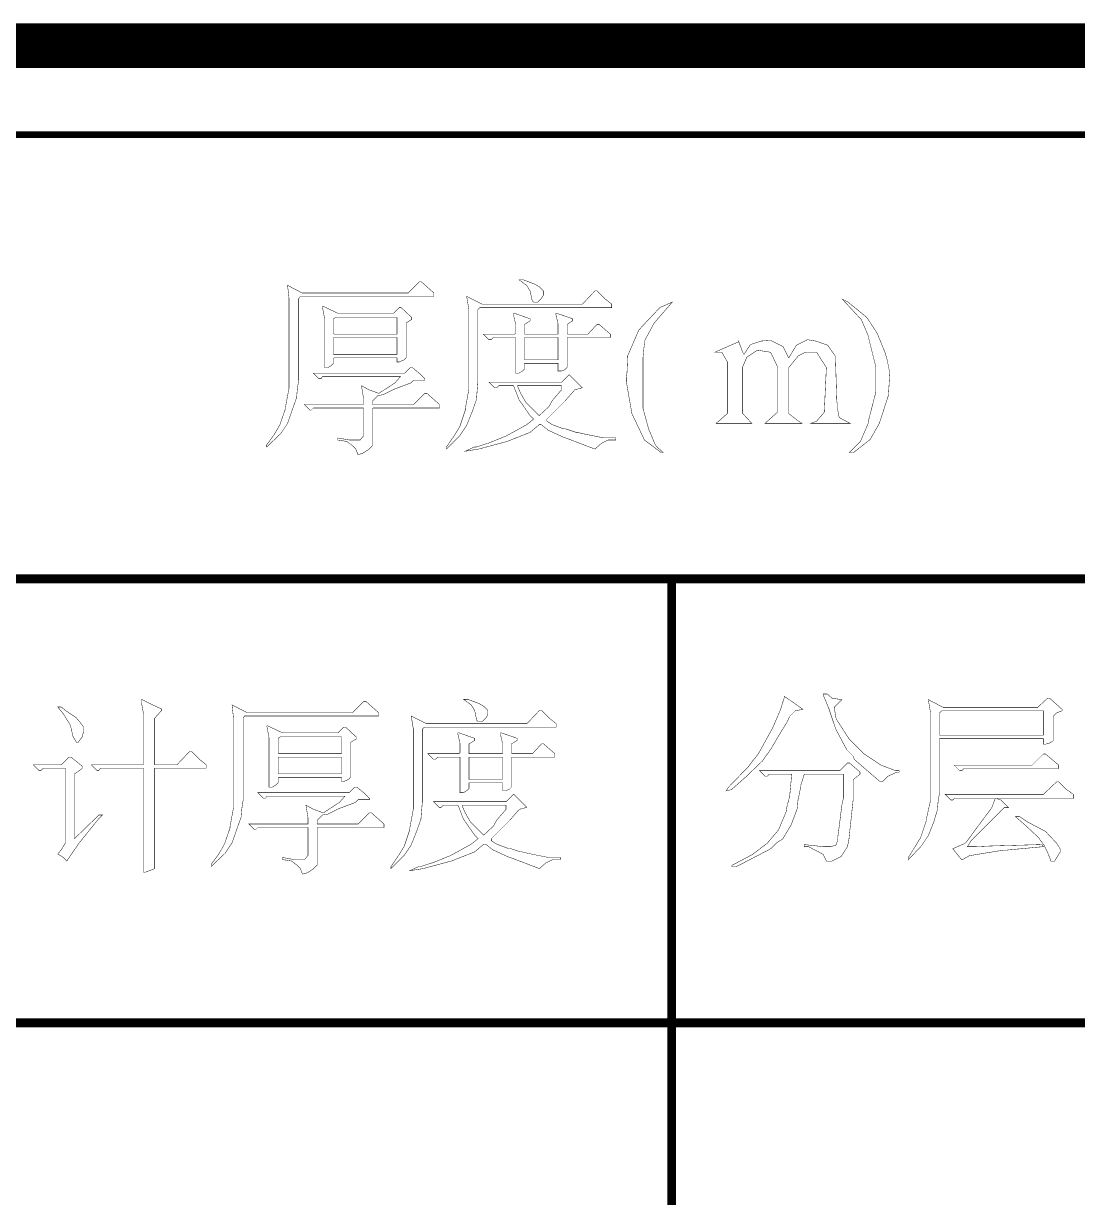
# Model space of a CAD drawing. Extents: x 94 to 452, y -72 to 1042.
# Drawn here: x 151.64 to 175.36, y 991.08 to 1017.51 of the extents above; entities that cross this region are included whole.
import ezdxf

# ---------------------------------------------------------------- set-up
doc = ezdxf.new("R2010")
doc.units = 0
doc.header["$MEASUREMENT"] = 0
doc.layers.add('TREE_LAYER', color=7, linetype='Continuous')

msp = doc.modelspace()

# ---------------------------------------------------------------- linework, layer by layer
at = {"layer": 'TREE_LAYER'}
for points, const_width, elevation in [([(94.22612, 93.001716), (94.22612, 848.485862), (94.22612, 908.832322), (94.22612, 995.005583), (94.22612, 1005.005583), (94.22612, 1017.005583), (126.22612, 1017.005583), (146.22612, 1017.005583), (186.22612, 1017.005583), (191.22612, 1017.005583), (206.22612, 1017.005583), (211.22612, 1017.005583), (221.22612, 1017.005583), (399.22612, 1017.005583), (409.22612, 1017.005583), (451.22612, 1017.005583), (451.22612, 995.005583), (451.22612, 11.113007)], 1, 2891.008799), ([(399.22612, 1015.005583), (221.22612, 1015.005583), (221.22612, 1015.005583), (211.22612, 1015.005583), (211.22612, 1015.005583), (206.22612, 1015.005583), (206.22612, 1015.005583), (191.22612, 1015.005583), (191.22612, 1015.005583), (186.22612, 1015.005583), (186.22612, 1015.005583), (146.22612, 1015.005583), (146.22612, 1015.005583), (126.22612, 1015.005583), (126.22612, 1015.005583), (96.22612, 1015.005583), (96.22612, 1015.005583), (96.22612, 1005.005583), (96.22612, 1005.005583), (96.22612, 995.005583), (96.22612, 995.005583), (96.22612, 908.832322), (96.22612, 908.832322), (96.22612, 848.485862)], 0.15, 2875.008799), ([(160.593686, 1011.68877), (160.546627, 1011.68877), (160.295647, 1011.437789), (157.911333, 1011.437789), (157.581921, 1011.610338), (157.613294, 1011.327986), (157.613294, 1009.28877), (157.534862, 1008.86524), (157.534862, 1008.833868), (157.409372, 1008.473084), (157.283882, 1008.253476), (157.111333, 1008.018182), (157.111333, 1007.971123), (157.425058, 1008.269162), (157.581921, 1008.504456), (157.691725, 1008.818182), (157.785843, 1009.084848), (157.801529, 1009.273084), (157.832901, 1009.477005), (157.832901, 1011.312299), (157.864274, 1011.359358), (160.876039, 1011.359358), (160.876039, 1011.437789), (160.593686, 1011.68877), (160.593686, 1011.68877)], 0.01, 9), ([(164.546627, 1011.484848), (164.499568, 1011.484848), (164.217215, 1011.186809), (161.958392, 1011.186809), (161.613294, 1011.359358), (161.660352, 1011.077005), (161.660352, 1009.257397), (161.581921, 1008.833868), (161.581921, 1008.802495), (161.456431, 1008.426025), (161.330941, 1008.222103), (161.158392, 1007.971123), (161.158392, 1007.924064), (161.456431, 1008.222103), (161.613294, 1008.457397), (161.738784, 1008.771123), (161.832901, 1009.037789), (161.848588, 1009.241711), (161.864274, 1009.429946), (161.864274, 1011.061319), (161.911333, 1011.108378), (164.876039, 1011.108378), (164.876039, 1011.186809), (164.719176, 1011.312299), (164.546627, 1011.484848), (164.546627, 1011.484848)], 0.01, 9), ([(162.883882, 1011.735829), (162.789764, 1011.735829), (162.962313, 1011.610338), (163.040745, 1011.484848), (163.087803, 1011.26524), (163.119176, 1011.233868), (163.213294, 1011.233868), (163.291725, 1011.312299), (163.338784, 1011.390731), (163.338784, 1011.484848), (163.244666, 1011.578966), (163.134862, 1011.641711), (162.883882, 1011.735829), (162.883882, 1011.735829)], 0.01, 9), ([(166.240745, 1011.233868), (165.958392, 1011.108378), (165.487803, 1010.606417), (165.236823, 1010.026025), (165.221137, 1009.649554), (165.20545, 1009.524064), (165.20545, 1009.445633), (165.330941, 1008.724064), (165.613294, 1008.127986), (165.989764, 1007.845633), (166.036823, 1007.845633), (165.864274, 1008.002495), (165.707411, 1008.378966), (165.581921, 1008.833868), (165.581921, 1009.994652), (165.613294, 1010.308378), (165.613294, 1010.355437), (165.832901, 1010.76328), (166.240745, 1011.233868), (166.240745, 1011.233868)], 0.01, 9), ([(170.193686, 1011.233868), (170.068196, 1011.296613), (170.491725, 1010.841711), (170.648588, 1010.480927), (170.648588, 1010.46524), (170.821137, 1009.775044), (170.821137, 1009.210338), (170.648588, 1008.535829), (170.648588, 1008.504456), (170.476039, 1008.096613), (170.225058, 1007.845633), (170.319176, 1007.845633), (170.695647, 1008.143672), (170.899568, 1008.504456), (171.10349, 1009.131907), (171.134862, 1009.633868), (171.072117, 1009.947593), (171.025058, 1010.104456), (170.852509, 1010.527986), (170.617215, 1010.88877), (170.193686, 1011.233868), (170.193686, 1011.233868)], 0.01, 9), ([(158.381921, 1011.13975), (158.366235, 1011.13975), (158.366235, 1011.124064), (158.413294, 1010.873084), (158.413294, 1009.759358), (158.491725, 1009.759358), (158.570156, 1009.806417), (158.617215, 1009.853476), (158.617215, 1009.96328), (158.632901, 1009.978966), (160.044666, 1009.978966), (160.044666, 1009.884848), (160.091725, 1009.884848), (160.201529, 1009.931907), (160.248588, 1009.978966), (160.248588, 1010.76328), (160.374078, 1010.841711), (160.374078, 1010.88877), (160.138784, 1011.108378), (160.091725, 1011.108378), (159.966235, 1010.982888), (158.711333, 1010.982888), (158.381921, 1011.13975), (158.381921, 1011.13975)], 0.01, 9), ([(162.67996, 1010.982888), (162.664274, 1010.982888), (162.664274, 1010.951515), (162.711333, 1010.747593), (162.711333, 1010.527986), (162.695647, 1010.512299), (161.989764, 1010.512299), (162.115254, 1010.386809), (162.162313, 1010.386809), (162.209372, 1010.433868), (162.695647, 1010.433868), (162.711333, 1010.433868), (162.711333, 1009.633868), (162.789764, 1009.633868), (162.868196, 1009.680927), (162.915254, 1009.727986), (162.915254, 1009.837789), (162.915254, 1009.853476), (163.668196, 1009.853476), (163.668196, 1009.837789), (163.668196, 1009.680927), (163.746627, 1009.680927), (163.825058, 1009.712299), (163.872117, 1009.759358), (163.872117, 1010.433868), (163.887803, 1010.433868), (164.844666, 1010.433868), (164.844666, 1010.512299), (164.593686, 1010.731907), (164.546627, 1010.731907), (164.342705, 1010.512299), (163.887803, 1010.512299), (163.872117, 1010.527986), (163.872117, 1010.731907), (163.997607, 1010.810338), (163.997607, 1010.857397), (163.636823, 1010.982888), (163.621137, 1010.982888), (163.621137, 1010.951515), (163.668196, 1010.747593), (163.668196, 1010.527986), (163.668196, 1010.512299), (162.915254, 1010.512299), (162.915254, 1010.527986), (162.915254, 1010.731907), (163.040745, 1010.810338), (163.040745, 1010.857397), (162.67996, 1010.982888), (162.67996, 1010.982888)], 0.01, 9), ([(158.664274, 1010.88877), (158.664274, 1010.88877), (160.044666, 1010.88877), (160.044666, 1010.88877), (160.044666, 1010.527986), (160.044666, 1010.512299), (158.632901, 1010.512299), (158.617215, 1010.527986), (158.617215, 1010.857397), (158.664274, 1010.88877), (158.664274, 1010.88877)], 0.01, 9), ([(158.617215, 1010.433868), (158.632901, 1010.433868), (160.044666, 1010.433868), (160.044666, 1010.433868), (160.044666, 1010.057397), (160.044666, 1010.057397), (158.632901, 1010.057397), (158.617215, 1010.057397), (158.617215, 1010.433868), (158.617215, 1010.433868)], 0.01, 9), ([(162.915254, 1010.433868), (162.915254, 1010.433868), (163.668196, 1010.433868), (163.668196, 1010.433868), (163.668196, 1009.931907), (163.668196, 1009.931907), (162.915254, 1009.931907), (162.915254, 1009.931907), (162.915254, 1010.433868), (162.915254, 1010.433868)], 0.01, 9), ([(167.730941, 1010.33975), (167.197607, 1010.104456), (167.35447, 1010.104456), (167.47996, 1009.884848), (167.47996, 1008.724064), (167.22898, 1008.504456), (168.02898, 1008.504456), (167.825058, 1008.724064), (167.825058, 1009.775044), (167.919176, 1009.994652), (168.15447, 1010.151515), (168.452509, 1010.104456), (168.609372, 1009.775044), (168.609372, 1008.755437), (168.327019, 1008.504456), (169.158392, 1008.504456), (169.07996, 1008.551515), (168.860352, 1008.724064), (168.860352, 1009.759358), (169.07996, 1010.026025), (169.236823, 1010.104456), (169.487803, 1010.104456), (169.707411, 1009.759358), (169.660352, 1008.755437), (169.487803, 1008.551515), (169.362313, 1008.504456), (170.240745, 1008.504456), (170.00545, 1008.629946), (169.989764, 1008.661319), (169.958392, 1008.833868), (169.958392, 1008.975044), (169.942705, 1008.975044), (169.911333, 1010.010338), (169.738784, 1010.261319), (169.472117, 1010.355437), (169.283882, 1010.386809), (169.032901, 1010.261319), (168.860352, 1009.978966), (168.734862, 1010.229946), (168.452509, 1010.371123), (168.232901, 1010.355437), (167.997607, 1010.277005), (167.856431, 1010.057397), (167.825058, 1010.104456), (167.730941, 1010.355437), (167.730941, 1010.33975)], 0.01, 9), ([(160.389764, 1009.759358), (160.342705, 1009.759358), (160.217215, 1009.633868), (158.162313, 1009.633868), (158.287803, 1009.508378), (158.334862, 1009.508378), (158.366235, 1009.555437), (160.123098, 1009.555437), (160.123098, 1009.555437), (159.997607, 1009.41426), (159.636823, 1009.178966), (159.417215, 1009.257397), (159.244666, 1009.351515), (159.291725, 1009.069162), (159.291725, 1008.927986), (159.291725, 1008.927986), (157.958392, 1008.927986), (158.083882, 1008.802495), (158.115254, 1008.802495), (158.162313, 1008.849554), (159.291725, 1008.849554), (159.291725, 1008.833868), (159.291725, 1008.222103), (159.213294, 1008.127986), (158.977999, 1008.127986), (158.711333, 1008.175044), (158.711333, 1008.127986), (158.915254, 1008.096613), (159.040745, 1008.002495), (159.119176, 1007.924064), (159.166235, 1007.798574), (159.276039, 1007.829946), (159.417215, 1007.924064), (159.495647, 1008.002495), (159.495647, 1008.833868), (159.511333, 1008.849554), (161.001529, 1008.849554), (161.001529, 1008.927986), (160.719176, 1009.178966), (160.672117, 1009.178966), (160.421137, 1008.927986), (159.511333, 1008.927986), (159.495647, 1008.927986), (159.495647, 1009.006417), (159.621137, 1009.131907), (159.730941, 1009.147593), (159.981921, 1009.273084), (160.358392, 1009.41426), (160.374078, 1009.429946), (160.421137, 1009.477005), (160.672117, 1009.477005), (160.672117, 1009.508378), (160.562313, 1009.618182), (160.389764, 1009.759358), (160.389764, 1009.759358)], 0.01, 9), ([(163.919176, 1009.602495), (163.746627, 1009.429946), (162.115254, 1009.429946), (162.240745, 1009.304456), (162.287803, 1009.304456), (162.334862, 1009.351515), (162.664274, 1009.351515), (162.67996, 1009.320142), (162.789764, 1009.037789), (163.040745, 1008.677005), (163.119176, 1008.598574), (162.962313, 1008.473084), (162.507411, 1008.222103), (162.083882, 1008.049554), (162.068196, 1008.049554), (161.832901, 1007.971123), (161.785843, 1007.971123), (161.581921, 1007.877005), (161.87996, 1007.924064), (162.523098, 1008.096613), (163.040745, 1008.300535), (163.244666, 1008.473084), (163.291725, 1008.473084), (163.448588, 1008.347593), (163.825058, 1008.175044), (163.840745, 1008.175044), (164.499568, 1007.924064), (164.499568, 1007.924064), (164.640745, 1008.049554), (164.797607, 1008.127986), (164.970156, 1008.127986), (164.970156, 1008.175044), (164.70349, 1008.175044), (164.232901, 1008.269162), (164.107411, 1008.300535), (164.076039, 1008.300535), (163.840745, 1008.378966), (163.793686, 1008.378966), (163.542705, 1008.473084), (163.417215, 1008.551515), (163.417215, 1008.598574), (163.825058, 1009.006417), (164.044666, 1009.257397), (164.217215, 1009.304456), (163.919176, 1009.602495), (163.919176, 1009.602495)], 0.01, 9), ([(162.758392, 1009.335829), (162.758392, 1009.351515), (163.746627, 1009.351515), (163.746627, 1009.257397), (163.542705, 1009.022103), (163.464274, 1008.880927), (163.244666, 1008.677005), (162.946627, 1008.975044), (162.836823, 1009.16328), (162.758392, 1009.335829), (162.758392, 1009.335829)], 0.01, 9), ([(146.22612, 1005.005583), (166.22612, 1005.005583)], 0.2, 20), ([(166.22612, 1005.005583), (186.22612, 1005.005583)], 0.2, 20), ([(166.22612, 1005.005583), (166.22612, 995.005583)], 0.2, 10), ([(154.293632, 1002.291461), (154.293632, 1002.291461), (154.293632, 1002.21303), (154.340691, 1001.962049), (154.340691, 1000.832638), (154.325004, 1000.816951), (153.16422, 1000.816951), (153.28971, 1000.691461), (153.336769, 1000.691461), (153.368142, 1000.73852), (154.325004, 1000.73852), (154.340691, 1000.73852), (154.340691, 998.401265), (154.387749, 998.401265), (154.51324, 998.448324), (154.591671, 998.479696), (154.591671, 1000.73852), (154.591671, 1000.73852), (155.752455, 1000.73852), (155.752455, 1000.816951), (155.595593, 1000.942442), (155.423044, 1001.114991), (155.375985, 1001.114991), (155.093632, 1000.816951), (154.591671, 1000.816951), (154.591671, 1000.832638), (154.591671, 1001.867932), (154.748534, 1002.040481), (154.748534, 1002.071853), (154.544612, 1002.165971), (154.293632, 1002.291461), (154.293632, 1002.291461)], 0.01, 10), ([(159.344612, 1002.244402), (159.297553, 1002.244402), (159.046573, 1001.993422), (156.662259, 1001.993422), (156.332847, 1002.165971), (156.36422, 1001.883618), (156.36422, 999.844402), (156.285789, 999.420873), (156.285789, 999.3895), (156.160298, 999.028716), (156.034808, 998.809108), (155.862259, 998.573814), (155.862259, 998.526755), (156.175985, 998.824794), (156.332847, 999.060089), (156.442651, 999.373814), (156.536769, 999.640481), (156.552455, 999.828716), (156.583828, 1000.032638), (156.583828, 1001.867932), (156.6152, 1001.914991), (159.626965, 1001.914991), (159.626965, 1001.993422), (159.344612, 1002.244402), (159.344612, 1002.244402)], 0.01, 10), ([(161.634808, 1002.291461), (161.540691, 1002.291461), (161.71324, 1002.165971), (161.791671, 1002.040481), (161.83873, 1001.820873), (161.870102, 1001.7895), (161.96422, 1001.7895), (162.042651, 1001.867932), (162.08971, 1001.946363), (162.08971, 1002.040481), (161.995593, 1002.134598), (161.885789, 1002.197344), (161.634808, 1002.291461), (161.634808, 1002.291461)], 0.01, 10), ([(168.75542, 1002.362487), (168.75542, 1002.362487), (168.75542, 1002.315428), (168.676989, 1002.064448), (168.50444, 1001.656605), (168.175028, 1001.060526), (168.049538, 1000.903664), (167.95542, 1000.778173), (167.500518, 1000.307585), (167.45346, 1000.229154), (167.57895, 1000.260526), (167.610322, 1000.291899), (167.892675, 1000.542879), (168.269146, 1000.903664), (168.457381, 1001.17033), (168.661303, 1001.515428), (168.833852, 1001.797781), (168.880911, 1001.907585), (169.006401, 1002.033075), (169.17895, 1002.064448), (169.006401, 1002.189938), (168.75542, 1002.362487), (168.75542, 1002.362487)], 0.01, 11), ([(169.727969, 1002.409546), (169.633852, 1002.409546), (169.633852, 1002.39386), (169.759342, 1002.09582), (169.916205, 1001.625232), (170.167185, 1001.154644), (170.308362, 1001.013468), (170.339734, 1000.935036), (170.920126, 1000.433075), (170.967185, 1000.433075), (171.092675, 1000.558566), (171.124048, 1000.574252), (171.296597, 1000.652683), (171.343656, 1000.652683), (171.343656, 1000.684056), (171.265224, 1000.684056), (170.935812, 1000.809546), (170.559342, 1001.060526), (170.214244, 1001.405624), (169.931891, 1001.84484), (169.916205, 1001.907585), (169.884832, 1002.111507), (170.057381, 1002.284056), (169.837773, 1002.315428), (169.727969, 1002.409546), (169.727969, 1002.409546)], 0.01, 11), ([(174.731891, 1002.315428), (174.684832, 1002.315428), (174.465224, 1002.111507), (172.331891, 1002.111507), (172.002479, 1002.284056), (172.049538, 1002.001703), (172.049538, 1000.009546), (171.95542, 999.586017), (171.95542, 999.554644), (171.82993, 999.178173), (171.70444, 998.974252), (171.547577, 998.723271), (171.547577, 998.676213), (171.845616, 998.989938), (172.002479, 999.225232), (172.127969, 999.538958), (172.206401, 999.805624), (172.222087, 999.99386), (172.25346, 1000.182095), (172.25346, 1001.389938), (172.25346, 1001.405624), (174.590714, 1001.405624), (174.590714, 1001.389938), (174.590714, 1001.280134), (174.637773, 1001.280134), (174.747577, 1001.311507), (174.810322, 1001.358566), (174.810322, 1001.907585), (174.888754, 1001.986017), (175.014244, 1002.033075), (175.014244, 1002.064448), (174.731891, 1002.315428), (174.731891, 1002.315428)], 0.01, 11), ([(152.48971, 1002.118912), (152.411279, 1002.118912), (152.536769, 1001.962049), (152.693632, 1001.711069), (152.756377, 1001.444402), (152.834808, 1001.318912), (152.866181, 1001.318912), (152.960298, 1001.444402), (152.991671, 1001.569893), (152.991671, 1001.66401), (152.91324, 1001.773814), (152.819122, 1001.883618), (152.583828, 1002.040481), (152.48971, 1002.118912), (152.48971, 1002.118912)], 0.01, 10), ([(163.297553, 1002.040481), (163.250495, 1002.040481), (162.968142, 1001.742442), (160.709318, 1001.742442), (160.36422, 1001.914991), (160.411279, 1001.632638), (160.411279, 999.81303), (160.332847, 999.3895), (160.332847, 999.358128), (160.207357, 998.981657), (160.081867, 998.777736), (159.909318, 998.526755), (159.909318, 998.479696), (160.207357, 998.777736), (160.36422, 999.01303), (160.48971, 999.326755), (160.583828, 999.593422), (160.599514, 999.797344), (160.6152, 999.985579), (160.6152, 1001.616951), (160.662259, 1001.66401), (163.626965, 1001.66401), (163.626965, 1001.742442), (163.470102, 1001.867932), (163.297553, 1002.040481), (163.297553, 1002.040481)], 0.01, 10), ([(172.284832, 1002.017389), (172.300518, 1002.033075), (174.590714, 1002.033075), (174.590714, 1002.017389), (174.590714, 1001.484056), (174.590714, 1001.484056), (172.25346, 1001.484056), (172.25346, 1001.484056), (172.25346, 1001.986017), (172.284832, 1002.017389), (172.284832, 1002.017389)], 0.01, 11), ([(157.132847, 1001.695383), (157.117161, 1001.695383), (157.117161, 1001.679696), (157.16422, 1001.428716), (157.16422, 1000.314991), (157.242651, 1000.314991), (157.321083, 1000.362049), (157.368142, 1000.409108), (157.368142, 1000.518912), (157.383828, 1000.534598), (158.795593, 1000.534598), (158.795593, 1000.440481), (158.842651, 1000.440481), (158.952455, 1000.48754), (158.999514, 1000.534598), (158.999514, 1001.318912), (159.125004, 1001.397344), (159.125004, 1001.444402), (158.88971, 1001.66401), (158.842651, 1001.66401), (158.717161, 1001.53852), (157.462259, 1001.53852), (157.132847, 1001.695383), (157.132847, 1001.695383)], 0.01, 10), ([(157.4152, 1001.444402), (157.4152, 1001.444402), (158.795593, 1001.444402), (158.795593, 1001.444402), (158.795593, 1001.083618), (158.795593, 1001.067932), (157.383828, 1001.067932), (157.368142, 1001.083618), (157.368142, 1001.41303), (157.4152, 1001.444402), (157.4152, 1001.444402)], 0.01, 10), ([(161.430887, 1001.53852), (161.4152, 1001.53852), (161.4152, 1001.507147), (161.462259, 1001.303226), (161.462259, 1001.083618), (161.446573, 1001.067932), (160.740691, 1001.067932), (160.866181, 1000.942442), (160.91324, 1000.942442), (160.960298, 1000.9895), (161.446573, 1000.9895), (161.462259, 1000.9895), (161.462259, 1000.1895), (161.540691, 1000.1895), (161.619122, 1000.236559), (161.666181, 1000.283618), (161.666181, 1000.393422), (161.666181, 1000.409108), (162.419122, 1000.409108), (162.419122, 1000.393422), (162.419122, 1000.236559), (162.497553, 1000.236559), (162.575985, 1000.267932), (162.623044, 1000.314991), (162.623044, 1000.9895), (162.63873, 1000.9895), (163.595593, 1000.9895), (163.595593, 1001.067932), (163.344612, 1001.28754), (163.297553, 1001.28754), (163.093632, 1001.067932), (162.63873, 1001.067932), (162.623044, 1001.083618), (162.623044, 1001.28754), (162.748534, 1001.365971), (162.748534, 1001.41303), (162.387749, 1001.53852), (162.372063, 1001.53852), (162.372063, 1001.507147), (162.419122, 1001.303226), (162.419122, 1001.083618), (162.419122, 1001.067932), (161.666181, 1001.067932), (161.666181, 1001.083618), (161.666181, 1001.28754), (161.791671, 1001.365971), (161.791671, 1001.41303), (161.430887, 1001.53852), (161.430887, 1001.53852)], 0.01, 10), ([(152.709318, 1000.9895), (152.662259, 1000.9895), (152.48971, 1000.816951), (151.862259, 1000.816951), (151.987749, 1000.691461), (152.034808, 1000.691461), (152.081867, 1000.73852), (152.568142, 1000.73852), (152.583828, 1000.73852), (152.583828, 999.060089), (152.48971, 998.903226), (152.411279, 998.809108), (152.536769, 998.730677), (152.6152, 998.652245), (152.881867, 999.044402), (153.336769, 999.609108), (153.4152, 999.68754), (153.336769, 999.68754), (152.787749, 999.154206), (152.787749, 999.154206), (152.787749, 1000.61303), (152.944612, 1000.722834), (152.960298, 1000.73852), (152.960298, 1000.785579), (152.709318, 1000.9895), (152.709318, 1000.9895)], 0.01, 10), ([(157.368142, 1000.9895), (157.383828, 1000.9895), (158.795593, 1000.9895), (158.795593, 1000.9895), (158.795593, 1000.61303), (158.795593, 1000.61303), (157.383828, 1000.61303), (157.368142, 1000.61303), (157.368142, 1000.9895), (157.368142, 1000.9895)], 0.01, 10), ([(161.666181, 1000.9895), (161.666181, 1000.9895), (162.419122, 1000.9895), (162.419122, 1000.9895), (162.419122, 1000.48754), (162.419122, 1000.48754), (161.666181, 1000.48754), (161.666181, 1000.48754), (161.666181, 1000.9895), (161.666181, 1000.9895)], 0.01, 10), ([(174.637773, 1001.060526), (174.590714, 1001.060526), (174.339734, 1000.809546), (172.582871, 1000.809546), (172.708362, 1000.684056), (172.75542, 1000.684056), (172.802479, 1000.731115), (174.935812, 1000.731115), (174.935812, 1000.809546), (174.637773, 1001.060526), (174.637773, 1001.060526)], 0.01, 11), ([(170.22993, 1000.856605), (170.182871, 1000.856605), (170.010322, 1000.684056), (168.206401, 1000.684056), (168.331891, 1000.558566), (168.37895, 1000.558566), (168.426009, 1000.605624), (168.912283, 1000.605624), (168.927969, 1000.605624), (168.880911, 1000.103664), (168.818165, 999.86837), (168.802479, 999.758566), (168.62993, 999.350722), (168.37895, 999.052683), (168.049538, 998.801703), (167.845616, 998.691899), (167.57895, 998.550722), (167.57895, 998.51935), (167.673067, 998.51935), (168.457381, 998.927193), (168.598558, 999.06837), (168.724048, 999.146801), (168.912283, 999.460526), (168.990714, 999.664448), (169.05346, 999.836997), (169.069146, 1000.025232), (169.131891, 1000.323271), (169.131891, 1000.354644), (169.194636, 1000.558566), (169.210322, 1000.605624), (170.088754, 1000.605624), (170.088754, 1000.605624), (170.088754, 1000.056605), (170.057381, 999.915428), (170.010322, 999.538958), (169.963263, 999.178173), (169.963263, 999.131115), (169.931891, 999.021311), (169.916205, 999.005624), (169.806401, 998.974252), (169.633852, 998.974252), (169.210322, 999.021311), (169.210322, 998.974252), (169.30444, 998.974252), (169.633852, 998.801703), (169.712283, 998.64484), (169.822087, 998.64484), (170.041695, 998.754644), (170.182871, 998.974252), (170.214244, 999.131115), (170.261303, 999.57033), (170.308362, 1000.009546), (170.308362, 1000.480134), (170.465224, 1000.605624), (170.465224, 1000.652683), (170.22993, 1000.856605), (170.22993, 1000.856605)], 0.01, 11), ([(174.935812, 1000.433075), (174.888754, 1000.433075), (174.590714, 1000.150722), (172.37895, 1000.150722), (172.50444, 1000.025232), (172.551499, 1000.025232), (172.582871, 1000.056605), (173.508362, 1000.056605), (173.508362, 1000.056605), (173.42993, 999.852683), (172.849538, 999.06837), (172.802479, 999.036997), (172.551499, 998.927193), (172.75542, 998.676213), (172.927969, 998.77033), (173.30444, 998.833075), (173.696597, 998.89582), (173.759342, 998.89582), (174.590714, 998.974252), (174.559342, 999.021311), (173.445616, 998.989938), (173.42993, 998.989938), (173.069146, 998.974252), (173.069146, 998.974252), (172.896597, 998.974252), (172.880911, 998.974252), (172.959342, 999.099742), (173.712283, 999.852683), (173.806401, 999.852683), (173.633852, 1000.025232), (173.539734, 1000.056605), (173.539734, 1000.056605), (173.539734, 1000.056605), (175.265224, 1000.056605), (175.265224, 1000.150722), (175.092675, 1000.276213), (174.935812, 1000.433075), (174.935812, 1000.433075)], 0.01, 11), ([(159.140691, 1000.314991), (159.093632, 1000.314991), (158.968142, 1000.1895), (156.91324, 1000.1895), (157.03873, 1000.06401), (157.085789, 1000.06401), (157.117161, 1000.111069), (158.874024, 1000.111069), (158.874024, 1000.111069), (158.748534, 999.969893), (158.387749, 999.734598), (158.168142, 999.81303), (157.995593, 999.907147), (158.042651, 999.624794), (158.042651, 999.483618), (158.042651, 999.483618), (156.709318, 999.483618), (156.834808, 999.358128), (156.866181, 999.358128), (156.91324, 999.405187), (158.042651, 999.405187), (158.042651, 999.3895), (158.042651, 998.777736), (157.96422, 998.683618), (157.728926, 998.683618), (157.462259, 998.730677), (157.462259, 998.683618), (157.666181, 998.652245), (157.791671, 998.558128), (157.870102, 998.479696), (157.917161, 998.354206), (158.026965, 998.385579), (158.168142, 998.479696), (158.246573, 998.558128), (158.246573, 999.3895), (158.262259, 999.405187), (159.752455, 999.405187), (159.752455, 999.483618), (159.470102, 999.734598), (159.423044, 999.734598), (159.172063, 999.483618), (158.262259, 999.483618), (158.246573, 999.483618), (158.246573, 999.562049), (158.372063, 999.68754), (158.481867, 999.703226), (158.732847, 999.828716), (159.109318, 999.969893), (159.125004, 999.985579), (159.172063, 1000.032638), (159.423044, 1000.032638), (159.423044, 1000.06401), (159.31324, 1000.173814), (159.140691, 1000.314991), (159.140691, 1000.314991)], 0.01, 10), ([(162.670102, 1000.158128), (162.497553, 999.985579), (160.866181, 999.985579), (160.991671, 999.860089), (161.03873, 999.860089), (161.085789, 999.907147), (161.4152, 999.907147), (161.430887, 999.875775), (161.540691, 999.593422), (161.791671, 999.232638), (161.870102, 999.154206), (161.71324, 999.028716), (161.258338, 998.777736), (160.834808, 998.605187), (160.819122, 998.605187), (160.583828, 998.526755), (160.536769, 998.526755), (160.332847, 998.432638), (160.630887, 998.479696), (161.274024, 998.652245), (161.791671, 998.856167), (161.995593, 999.028716), (162.042651, 999.028716), (162.199514, 998.903226), (162.575985, 998.730677), (162.591671, 998.730677), (163.250495, 998.479696), (163.250495, 998.479696), (163.391671, 998.605187), (163.548534, 998.683618), (163.721083, 998.683618), (163.721083, 998.730677), (163.454416, 998.730677), (162.983828, 998.824794), (162.858338, 998.856167), (162.826965, 998.856167), (162.591671, 998.934598), (162.544612, 998.934598), (162.293632, 999.028716), (162.168142, 999.107147), (162.168142, 999.154206), (162.575985, 999.562049), (162.795593, 999.81303), (162.968142, 999.860089), (162.670102, 1000.158128), (162.670102, 1000.158128)], 0.01, 10), ([(161.509318, 999.891461), (161.509318, 999.907147), (162.497553, 999.907147), (162.497553, 999.81303), (162.293632, 999.577736), (162.2152, 999.436559), (161.995593, 999.232638), (161.697553, 999.530677), (161.587749, 999.718912), (161.509318, 999.891461), (161.509318, 999.891461)], 0.01, 10), ([(174.057381, 999.648762), (173.963263, 999.648762), (174.214244, 999.429154), (174.480911, 999.178173), (174.606401, 999.005624), (174.684832, 998.848762), (174.763263, 998.64484), (174.841695, 998.64484), (174.967185, 998.848762), (174.967185, 998.927193), (174.888754, 999.052683), (174.637773, 999.31935), (174.245616, 999.523271), (174.057381, 999.648762), (174.057381, 999.648762)], 0.01, 11), ([(146.22612, 995.005583), (166.22612, 995.005583)], 0.2, 20), ([(166.22612, 995.005583), (186.22612, 995.005583)], 0.2, 20), ([(166.22612, 995.005583), (166.22612, 978.527106)], 0.2, 16.478477)]:
    msp.add_lwpolyline(points, dxfattribs=dict(at, const_width=const_width, elevation=elevation))

doc.saveas('drawing.dxf')
